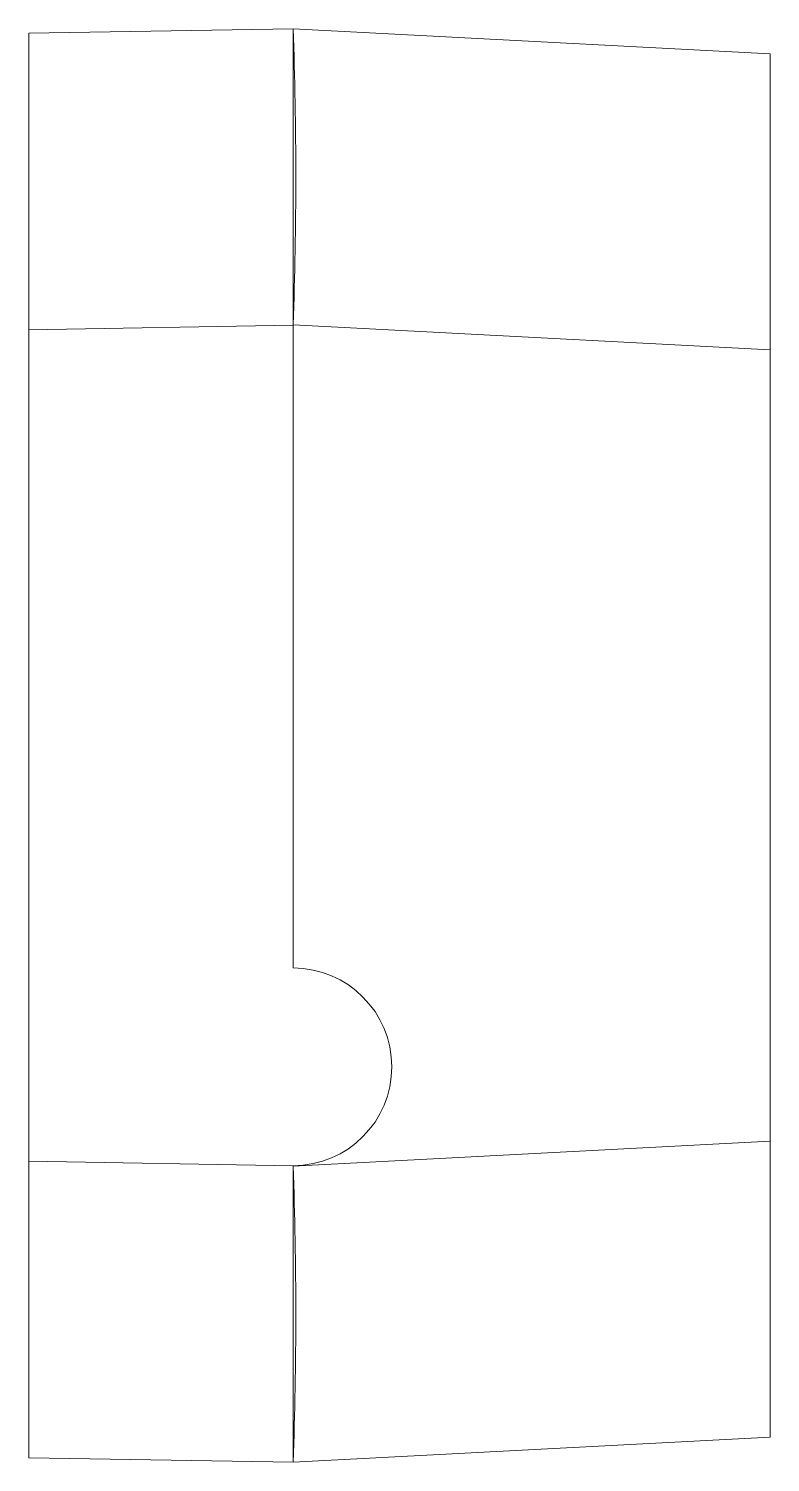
# Paper-space layout '_Right' of a CAD drawing. Header units: millimetres. Extents: x -5.3 to 9.7, y -8 to 21.
import ezdxf

# ---------------------------------------------------------------- set-up
doc = ezdxf.new("R2010")
doc.units = ezdxf.units.MM

psp = doc.layouts.new('_Right')

# ---------------------------------------------------------------- linework, layer by layer
at = {"color": 7, "linetype": 'Continuous', "lineweight": 15}
for p, q in [((-5.35, 20.907), (0, 21)), ((-5.35, -7.907), (-5.35, 20.907)), ((0, 21), (9.65, 20.494)), ((0, 2), (0, 21)), ((9.65, -7.494), (9.65, 20.494)), ((0, 15.001), (-5.35, 14.908)), ((0, 15.008), (0, 15.001)), ((9.65, 14.502), (0, 15.008)), ((0, -2.008), (9.65, -1.502)), ((-5.35, -1.908), (0, -2.001)), ((0, -2), (0, -8)), ((0, -2.001), (0, -2.008)), ((9.65, -7.494), (0, -8)), ((0, -8), (-5.35, -7.907))]:
    psp.add_line(p, q, dxfattribs=at)
for centre, radius, start, end in [((-86.034, 18.004), 86.086, 358.00564, 1.99436), ((-0.005, 0), 2, 270.1432, 89.8568), ((-86.034, -5.004), 86.086, 358.00564, 1.99436)]:
    psp.add_arc(centre, radius, start, end, dxfattribs=at)

doc.saveas('drawing.dxf')
